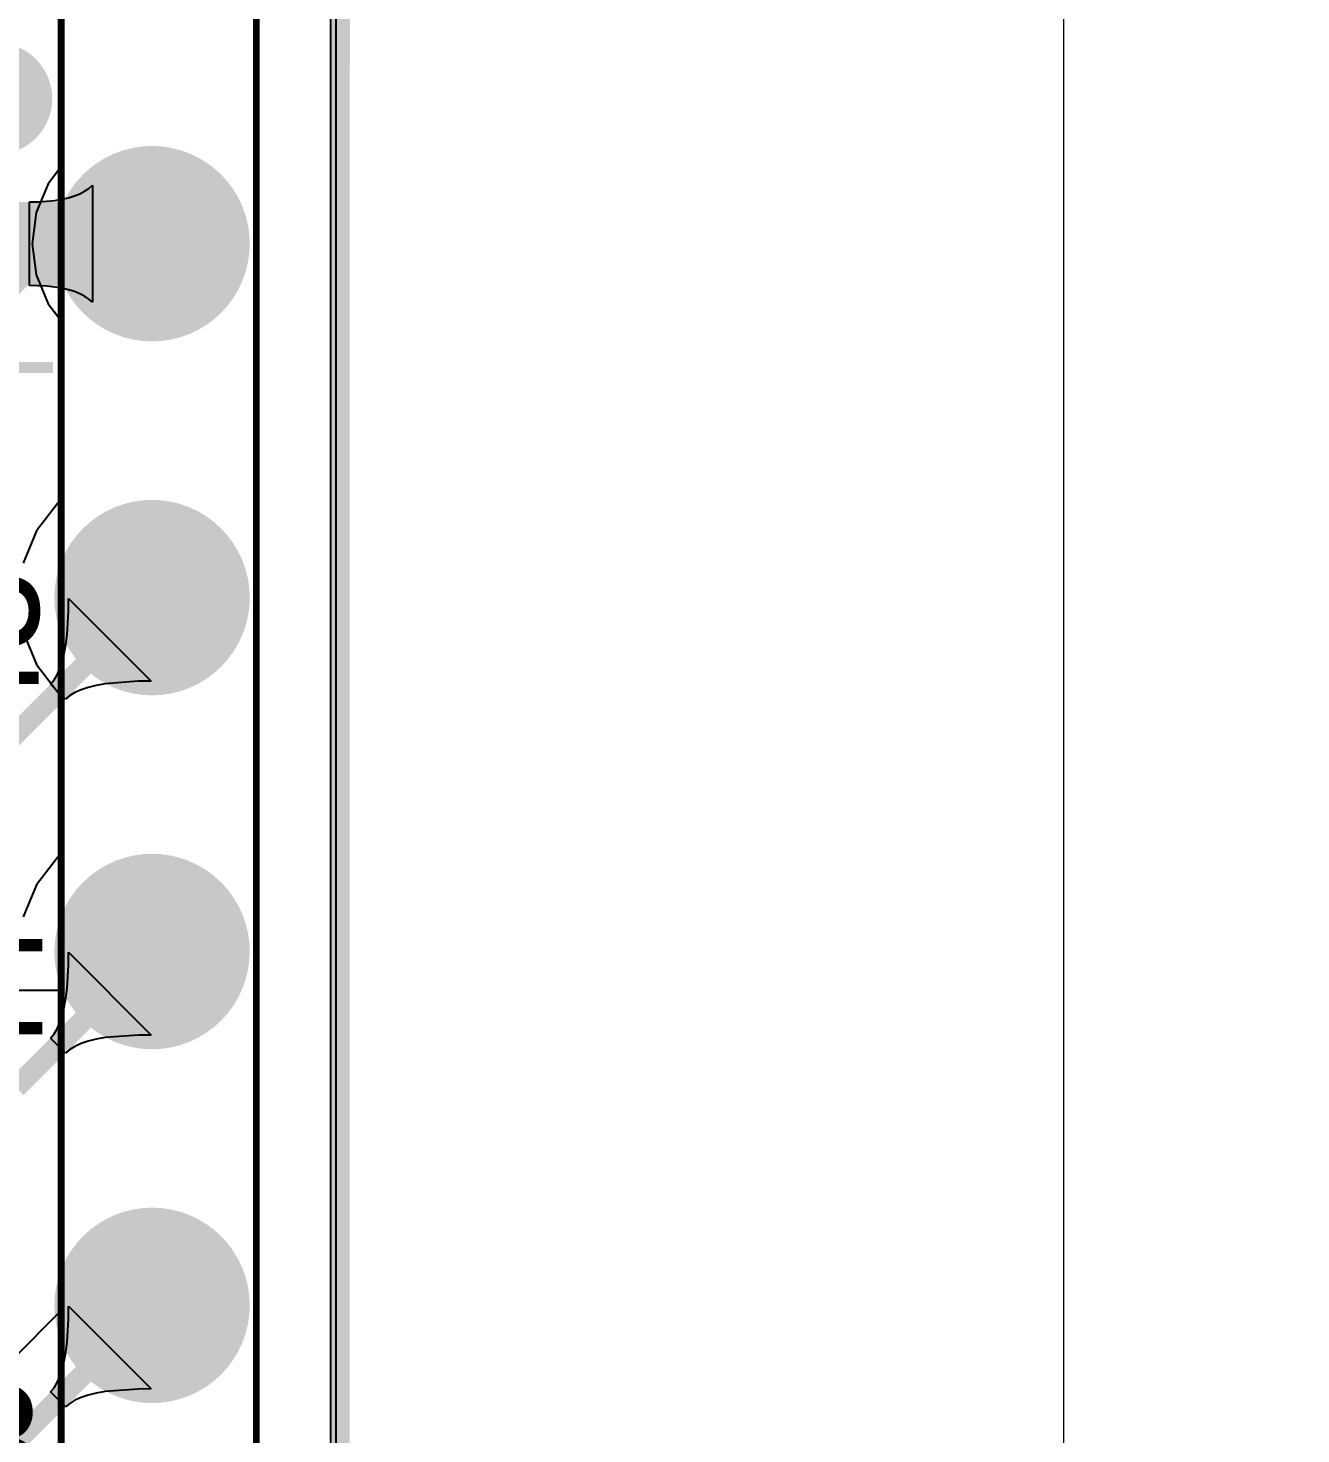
# Model space of a CAD drawing. Extents: x 72.1 to 112.7, y 45.7 to 113.8.
# Drawn here: x 103.26 to 112.4, y 89.63 to 99.72 of the extents above; entities that cross this region are included whole.
import ezdxf

# ---------------------------------------------------------------- set-up
doc = ezdxf.new("R2010")
doc.units = 0
doc.header["$MEASUREMENT"] = 0
doc.layers.get('0').update_dxf_attribs({"linetype": 'CONTINUOUS'})
doc.layers.get('Defpoints').update_dxf_attribs({"linetype": 'CONTINUOUS'})
for name, color, linetype in [('BOTTOMLAYER', 5, 'CONTINUOUS'), ('BOTTOMSOLDER', 6, 'CONTINUOUS'), ('KEEPOUTLAYER', 6, 'CONTINUOUS'), ('MULTILAYER', 9, 'CONTINUOUS'), ('TOPLAYER', 1, 'CONTINUOUS'), ('TOPOVERLAY', 2, 'CONTINUOUS'), ('TOPSOLDER', 216, 'CONTINUOUS')]:
    doc.layers.add(name, color=color, linetype=linetype)
doc.dimstyles.get("Standard").update_dxf_attribs({"dimtxt": 1, "dimasz": 0.18, "dimexe": 0.18, "dimexo": 0.0625, "dimgap": 0.09, "dimtad": 0, "dimtih": 1, "dimtoh": 1, "dimzin": 0, "dimdsep": 46, "dimtxsty": 'Standard', "dimcen": 0.09, "dimclrd": 3, "dimclrt": 1, "dimadec": 0, "dimazin": 0, "dimtfac": 1, "dimtofl": 0, "dimtmove": 0, "dimatfit": 3, "dimfxl": 1, "dimtolj": 1, "dimtzin": 0, "dimlwd": 20, "dimlwe": 30, "dimarcsym": 0})

# ---------------------------------------------------------------- blocks, each defined once
blk = doc.blocks.new('*D1')
at = {"color": 0, "linetype": 'Continuous', "lineweight": 30, "transparency": 16777216}
for p, q in [((104.217, 100.711), (110.879, 100.711)), ((104.217, 72.771), (110.879, 72.771))]:
    blk.add_line(p, q, dxfattribs=at)
at = {"color": 3, "linetype": 'Continuous', "lineweight": 20, "transparency": 16777216}
for p, q in [((110.699, 100.531), (110.699, 87.331)), ((110.699, 72.951), (110.699, 86.151))]:
    blk.add_line(p, q, dxfattribs=at)
at = {"color": 3, "linetype": 'Continuous', "transparency": 16777216}
for points in [[(110.669, 100.531), (110.729, 100.531), (110.699, 100.711)], [(110.669, 72.951), (110.729, 72.951), (110.699, 72.771)]]:
    blk.add_solid(points, dxfattribs=at)
at = {"layer": 'Defpoints', "color": 0, "linetype": 'Continuous', "transparency": 16777216}
for p in [(104.155, 100.711), (110.699, 100.711), (104.155, 72.771)]:
    blk.add_point(p, dxfattribs=at)
at = {"color": 1, "linetype": 'Continuous', "transparency": 16777216, "insert": (110.699, 86.741), "char_height": 1, "attachment_point": 5}
blk.add_mtext('\\A1;27.94', dxfattribs=at)

msp = doc.modelspace()

# ---------------------------------------------------------------- linework, layer by layer
at = {"layer": 'BOTTOMLAYER'}
for p, q in [((105.435557, 101.6254), (105.435557, 72.269355)), ((103.493992, 72.2122), (103.493992, 101.6)), ((103.493992, 100.169322), (103.493992, 98.712678)), ((103.493992, 98.712678), (103.408825, 98.601685)), ((103.408825, 98.601685), (103.322773, 98.393938)), ((103.322773, 98.393938), (103.293423, 98.171)), ((103.293423, 98.171), (103.322773, 97.948062)), ((103.322773, 97.948062), (103.408825, 97.740315)), ((103.408825, 97.740315), (103.493992, 97.629322)), ((103.493992, 97.629322), (103.493992, 96.321395)), ((103.477245, 96.308545), (103.32497, 96.110097)), ((103.493992, 96.321395), (103.477245, 96.308545)), ((103.32497, 96.110097), (103.229245, 95.878998)), ((103.554395, 95.532143), (103.55482, 95.625001)), ((103.55482, 95.625001), (104.148791, 95.031029)), ((103.545218, 95.367287), (103.554395, 95.532143)), ((103.536466, 95.295291), (103.545218, 95.367287)), ((103.524934, 95.230249), (103.536466, 95.295291)), ((103.493547, 95.121021), (103.510629, 95.172159)), ((103.510629, 95.172159), (103.524934, 95.230249)), ((103.451055, 95.039612), (103.473689, 95.076841)), ((103.473689, 95.076841), (103.493547, 95.121021)), ((103.425645, 95.009335), (103.451055, 95.039612)), ((103.533125, 94.901855), (103.425645, 95.009335)), ((103.600631, 94.949899), (103.563402, 94.927265)), ((103.644812, 94.969757), (103.600631, 94.949899)), ((103.69595, 94.986838), (103.644812, 94.969757)), ((103.754039, 95.001143), (103.69595, 94.986838)), ((103.819081, 95.012675), (103.754039, 95.001143)), ((104.055934, 95.030605), (103.819081, 95.012675)), ((104.148791, 95.031029), (104.055934, 95.030605)), ((103.563402, 94.927265), (103.533125, 94.901855)), ((103.554395, 92.992143), (103.55482, 93.085001)), ((103.55482, 93.085001), (104.148791, 92.491029)), ((103.545218, 92.827287), (103.554395, 92.992143)), ((103.536466, 92.755291), (103.545218, 92.827287)), ((103.524934, 92.690249), (103.536466, 92.755291)), ((103.493547, 92.581021), (103.510629, 92.632159)), ((103.510629, 92.632159), (103.524934, 92.690249)), ((103.451055, 92.499612), (103.473689, 92.536841)), ((103.473689, 92.536841), (103.493547, 92.581021)), ((103.425645, 92.469335), (103.451055, 92.499612)), ((103.533125, 92.361855), (103.425645, 92.469335)), ((103.644812, 92.429757), (103.600631, 92.409899)), ((103.69595, 92.446838), (103.644812, 92.429757)), ((103.754039, 92.461143), (103.69595, 92.446838)), ((103.819081, 92.472675), (103.754039, 92.461143)), ((104.055934, 92.490605), (103.819081, 92.472675)), ((104.148791, 92.491029), (104.055934, 92.490605)), ((103.563402, 92.387265), (103.533125, 92.361855)), ((103.600631, 92.409899), (103.563402, 92.387265))]:
    msp.add_line(p, q, dxfattribs=at)
for points, const_width in [([(102.886792, 99.2124, 1), (103.186791, 99.2124, 1)], 0.299999), ([(103.854791, 98.171, 1), (104.45479, 98.171, 1)], 0.599999), ([(103.854791, 95.631, 1), (104.45479, 95.631, 1)], 0.599999), ([(103.854791, 93.091, 1), (104.45479, 93.091, 1)], 0.599999), ([(103.854791, 90.551, 1), (104.45479, 90.551, 1)], 0.599999)]:
    msp.add_lwpolyline(points, format="xyb", close=True, dxfattribs=dict(at, const_width=const_width))
at = {"layer": 'BOTTOMLAYER', "const_width": 0.152001}
for points in [[(102.826787, 94.302997), (104.15479, 95.631)], [(103.178788, 92.114997), (104.15479, 93.091)]]:
    msp.add_lwpolyline(points, dxfattribs=at)
at = {"layer": 'BOTTOMSOLDER'}
for points, const_width in [([(102.835992, 99.2124, 1), (103.237591, 99.2124, 1)], 0.401599), ([(103.803991, 98.171, 1), (104.50559, 98.171, 1)], 0.701599), ([(103.803991, 95.631, 1), (104.50559, 95.631, 1)], 0.701599), ([(103.803991, 93.091, 1), (104.50559, 93.091, 1)], 0.701599), ([(103.803991, 90.551, 1), (104.50559, 90.551, 1)], 0.701599)]:
    msp.add_lwpolyline(points, format="xyb", close=True, dxfattribs=dict(at, const_width=const_width))
at = {"layer": 'KEEPOUTLAYER', "const_width": 0.127}
msp.add_lwpolyline([(105.500592, 50.037992), (105.51333, 108.887237)], dxfattribs=at)
at = {"layer": 'MULTILAYER'}
for points, const_width in [([(102.886792, 99.2124, 1), (103.186791, 99.2124, 1)], 0.299999), ([(103.854791, 98.171, 1), (104.45479, 98.171, 1)], 0.599999), ([(103.854791, 95.631, 1), (104.45479, 95.631, 1)], 0.599999), ([(103.854791, 93.091, 1), (104.45479, 93.091, 1)], 0.599999), ([(103.854791, 90.551, 1), (104.45479, 90.551, 1)], 0.599999)]:
    msp.add_lwpolyline(points, format="xyb", close=True, dxfattribs=dict(at, const_width=const_width))
at = {"layer": 'TOPLAYER'}
for p, q in [((103.519392, 72.2376), (103.519392, 101.6508)), ((105.475192, 101.6254), (105.475192, 72.3646)), ((103.519392, 100.136221), (103.519392, 98.745779)), ((103.519392, 98.745779), (103.408825, 98.601685)), ((103.408825, 98.601685), (103.322773, 98.393938)), ((103.700621, 98.5682), (103.726305, 98.590999)), ((103.726305, 98.590999), (103.726305, 97.751001)), ((103.339717, 98.472198), (103.455848, 98.481799)), ((103.455848, 98.481799), (103.507438, 98.490199)), ((103.507438, 98.490199), (103.55471, 98.500999)), ((103.55471, 98.500999), (103.597664, 98.5142)), ((103.597664, 98.5142), (103.6363, 98.5298)), ((103.6363, 98.5298), (103.670621, 98.547799)), ((103.670621, 98.547799), (103.700621, 98.5682)), ((103.275176, 98.470999), (103.339717, 98.472198)), ((103.275176, 97.871001), (103.275176, 98.470999)), ((103.322773, 98.393938), (103.293423, 98.171)), ((103.293423, 98.171), (103.322773, 97.948062)), ((103.399941, 97.8662), (103.275176, 97.871001)), ((103.322773, 97.948062), (103.408825, 97.740315)), ((103.455848, 97.860201), (103.399941, 97.8662)), ((103.507438, 97.851801), (103.455848, 97.860201)), ((103.55471, 97.841001), (103.507438, 97.851801)), ((103.597664, 97.8278), (103.55471, 97.841001)), ((103.6363, 97.8122), (103.597664, 97.8278)), ((103.670621, 97.794201), (103.6363, 97.8122)), ((103.700621, 97.7738), (103.670621, 97.794201)), ((103.726305, 97.751001), (103.700621, 97.7738)), ((103.408825, 97.740315), (103.519392, 97.596221)), ((103.519392, 97.596221), (103.519392, 96.340884)), ((103.477245, 96.308545), (103.32497, 96.110097)), ((103.519392, 96.340884), (103.477245, 96.308545)), ((103.32497, 96.110097), (103.229245, 95.878998)), ((103.229245, 95.383002), (103.32497, 95.151903)), ((103.32497, 95.151903), (103.477245, 94.953455)), ((103.477245, 94.953455), (103.519392, 94.921116)), ((103.519392, 94.921116), (103.519392, 93.800884)), ((103.477245, 93.768545), (103.32497, 93.570097)), ((103.519392, 93.800884), (103.477245, 93.768545)), ((103.32497, 93.570097), (103.229245, 93.338998)), ((103.519392, 92.8116), (102.797201, 92.8116)), ((103.519392, 90.52986), (103.519392, 92.8116)), ((103.136461, 90.146929), (103.519392, 90.52986)), ((103.554395, 90.452143), (103.55482, 90.545001)), ((103.55482, 90.545001), (104.148791, 89.951029)), ((103.545218, 90.287287), (103.554395, 90.452143)), ((103.524934, 90.150249), (103.536466, 90.215291)), ((103.536466, 90.215291), (103.545218, 90.287287)), ((103.510629, 90.092159), (103.524934, 90.150249)), ((103.473689, 89.996841), (103.493547, 90.041021)), ((103.493547, 90.041021), (103.510629, 90.092159)), ((103.425645, 89.929335), (103.451055, 89.959612)), ((103.533125, 89.821855), (103.425645, 89.929335)), ((103.451055, 89.959612), (103.473689, 89.996841)), ((103.69595, 89.906838), (103.644812, 89.889757)), ((103.754039, 89.921143), (103.69595, 89.906838)), ((103.819081, 89.932675), (103.754039, 89.921143)), ((104.055934, 89.950605), (103.819081, 89.932675)), ((104.148791, 89.951029), (104.055934, 89.950605)), ((103.563402, 89.847265), (103.533125, 89.821855)), ((103.600631, 89.869899), (103.563402, 89.847265)), ((103.644812, 89.889757), (103.600631, 89.869899))]:
    msp.add_line(p, q, dxfattribs=at)
for points, const_width in [([(102.886792, 99.2124, 1), (103.186791, 99.2124, 1)], 0.299999), ([(103.854791, 98.171, 1), (104.45479, 98.171, 1)], 0.599999), ([(103.854791, 95.631, 1), (104.45479, 95.631, 1)], 0.599999), ([(103.854791, 93.091, 1), (104.45479, 93.091, 1)], 0.599999), ([(103.854791, 90.551, 1), (104.45479, 90.551, 1)], 0.599999)]:
    msp.add_lwpolyline(points, format="xyb", close=True, dxfattribs=dict(at, const_width=const_width))
for points, const_width in [([(102.808192, 97.8408), (103.138392, 98.171)], 0.599999), ([(103.138392, 98.171), (104.15479, 98.171)], 0.599999), ([(103.163792, 89.560001), (104.15479, 90.551)], 0.152001)]:
    msp.add_lwpolyline(points, dxfattribs=dict(at, const_width=const_width))
at = {"layer": 'TOPOVERLAY'}
for points, const_width in [([(103.503387, 72.213602), (103.503387, 101.613599)], 0.05), ([(104.903389, 72.313602), (104.903389, 101.613599)], 0.05), ([(102.041597, 97.282), (103.443192, 97.282)], 0.08)]:
    msp.add_lwpolyline(points, dxfattribs=dict(at, const_width=const_width))
at = {"layer": 'TOPSOLDER'}
for points, const_width in [([(102.835992, 99.2124, 1), (103.237591, 99.2124, 1)], 0.401599), ([(103.803991, 98.171, 1), (104.50559, 98.171, 1)], 0.701599), ([(103.803991, 95.631, 1), (104.50559, 95.631, 1)], 0.701599), ([(103.803991, 93.091, 1), (104.50559, 93.091, 1)], 0.701599), ([(103.803991, 90.551, 1), (104.50559, 90.551, 1)], 0.701599)]:
    msp.add_lwpolyline(points, format="xyb", close=True, dxfattribs=dict(at, const_width=const_width))

# ---------------------------------------------------------------- texts
at = {"layer": 'TOPOVERLAY'}
for s, p in [('43', (103.341592, 94.6404)), ('44', (103.366992, 92.1258))]:
    msp.add_text(s, height=0.800001, rotation=90, dxfattribs=at).set_placement(p)
msp.add_text('18', height=0.800001, dxfattribs=at).set_placement((102.173192, 89.1794))

# ---------------------------------------------------------------- dimensions: what is measured, and where the dimension line sits
at = {"linetype": 'Continuous'}
dim = msp.add_linear_dim(base=(110.698887, 100.711), p1=(104.154791, 72.771), p2=(104.15479, 100.711), angle=90, dimstyle='Standard', dxfattribs=at)
dim.commit()
dim.dimension.update_dxf_attribs({"geometry": '*D1', "text_midpoint": (110.698887, 86.741)})

doc.saveas('drawing.dxf')
